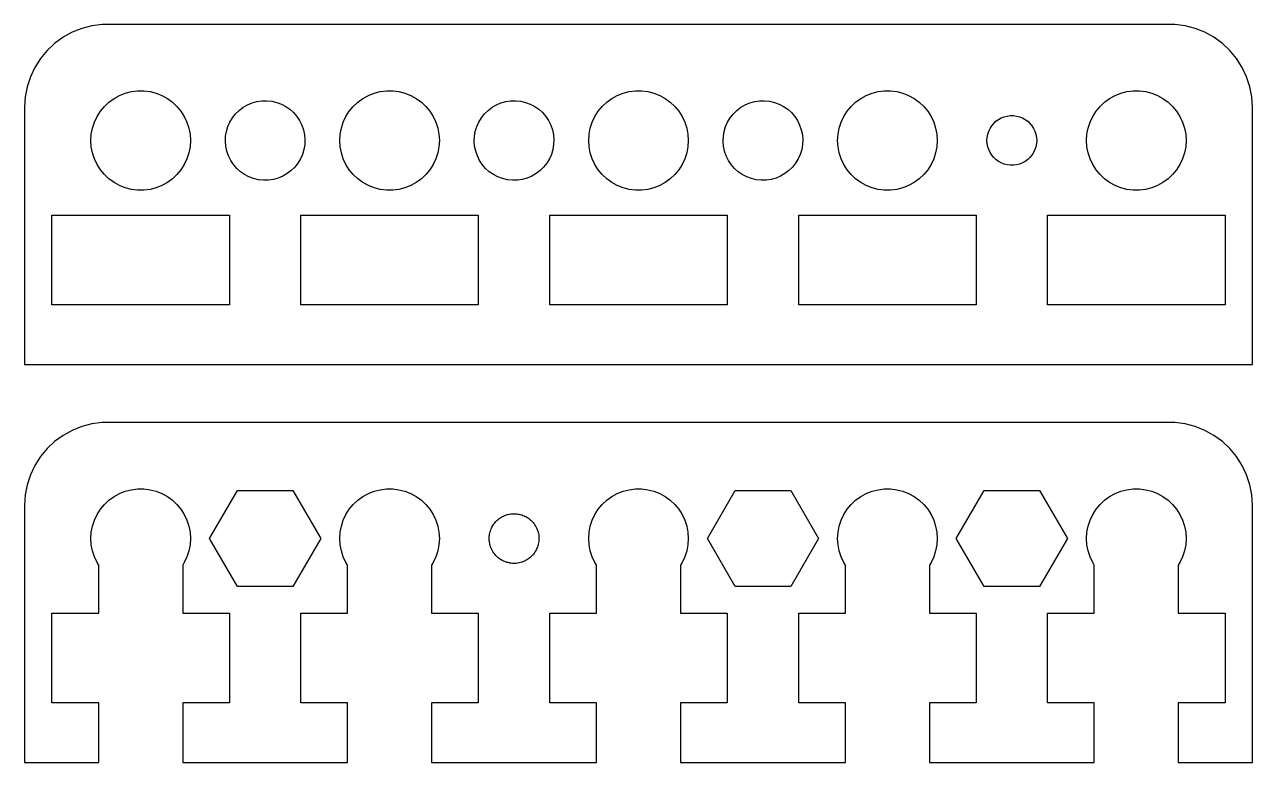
# Model space of a CAD drawing. Header units: metres. Extents: x -37 to 37, y 0 to 92.5.
# Drawn here: x -37 to 37, y 48 to 92.5 of the extents above; entities that cross this region are included whole.
import ezdxf

# ---------------------------------------------------------------- set-up
doc = ezdxf.new("R2010")
doc.units = ezdxf.units.M

msp = doc.modelspace()

# ---------------------------------------------------------------- linework, layer by layer
for p, q in [((-34.1289, 92.0241), (-34.6791, 91.7216)), ((-33.5451, 92.2553), (-34.1289, 92.0241)), ((-32.9369, 92.4114), (-33.5451, 92.2553)), ((-32.3139, 92.4901), (-32.9369, 92.4114)), ((32.3139, 92.4901), (-32.3139, 92.4901)), ((32.9369, 92.4114), (32.3139, 92.4901)), ((33.5451, 92.2553), (32.9369, 92.4114)), ((34.1289, 92.0241), (33.5451, 92.2553)), ((34.6791, 91.7216), (34.1289, 92.0241)), ((-35.1871, 91.3526), (-35.6448, 90.9227)), ((-34.6791, 91.7216), (-35.1871, 91.3526)), ((35.1871, 91.3526), (34.6791, 91.7216)), ((35.6448, 90.9227), (35.1871, 91.3526)), ((-36.0451, 90.4389), (-36.3815, 89.9088)), ((-35.6448, 90.9227), (-36.0451, 90.4389)), ((36.0451, 90.4389), (35.6448, 90.9227)), ((36.3815, 89.9088), (36.0451, 90.4389)), ((-36.3815, 89.9088), (-36.6489, 89.3406)), ((36.6489, 89.3406), (36.3815, 89.9088)), ((-36.6489, 89.3406), (-36.8429, 88.7434)), ((36.8429, 88.7434), (36.6489, 89.3406)), ((-36.9606, 88.1267), (-37, 87.5)), ((-36.8429, 88.7434), (-36.9606, 88.1267)), ((-31.6075, 88.033), (-31.2773, 88.2145)), ((-31.2773, 88.2145), (-30.927, 88.3532)), ((-30.927, 88.3532), (-30.5621, 88.4469)), ((-30.5621, 88.4469), (-30.1884, 88.4941)), ((-30.1884, 88.4941), (-29.8116, 88.4941)), ((-29.8116, 88.4941), (-29.4379, 88.4469)), ((-29.4379, 88.4469), (-29.0729, 88.3532)), ((-29.0729, 88.3532), (-28.7227, 88.2145)), ((-28.7227, 88.2145), (-28.3925, 88.033)), ((-16.6075, 88.033), (-16.2773, 88.2145)), ((-16.2773, 88.2145), (-15.927, 88.3532)), ((-15.927, 88.3532), (-15.5621, 88.4469)), ((-15.5621, 88.4469), (-15.1884, 88.4941)), ((-15.1884, 88.4941), (-14.8116, 88.4941)), ((-14.8116, 88.4941), (-14.4379, 88.4469)), ((-14.4379, 88.4469), (-14.0729, 88.3532)), ((-14.0729, 88.3532), (-13.7227, 88.2145)), ((-13.7227, 88.2145), (-13.3925, 88.033)), ((-1.60747, 88.033), (-1.27733, 88.2145)), ((-1.27733, 88.2145), (-0.92705, 88.3532)), ((-0.92705, 88.3532), (-0.56213, 88.4469)), ((-0.56213, 88.4469), (-0.18837, 88.4941)), ((-0.18837, 88.4941), (0.18837, 88.4941)), ((0.18837, 88.4941), (0.56213, 88.4469)), ((0.56213, 88.4469), (0.92705, 88.3532)), ((0.92705, 88.3532), (1.27733, 88.2145)), ((1.27733, 88.2145), (1.60747, 88.033)), ((13.3925, 88.033), (13.7227, 88.2145)), ((13.7227, 88.2145), (14.0729, 88.3532)), ((14.0729, 88.3532), (14.4379, 88.4469)), ((14.4379, 88.4469), (14.8116, 88.4941)), ((14.8116, 88.4941), (15.1884, 88.4941)), ((15.1884, 88.4941), (15.5621, 88.4469)), ((15.5621, 88.4469), (15.927, 88.3532)), ((15.927, 88.3532), (16.2773, 88.2145)), ((16.2773, 88.2145), (16.6075, 88.033)), ((28.3925, 88.033), (28.7227, 88.2145)), ((28.7227, 88.2145), (29.0729, 88.3532)), ((29.0729, 88.3532), (29.4379, 88.4469)), ((29.4379, 88.4469), (29.8116, 88.4941)), ((29.8116, 88.4941), (30.1884, 88.4941)), ((30.1884, 88.4941), (30.5621, 88.4469)), ((30.5621, 88.4469), (30.927, 88.3532)), ((30.927, 88.3532), (31.2773, 88.2145)), ((31.2773, 88.2145), (31.6075, 88.033)), ((36.9606, 88.1267), (36.8429, 88.7434)), ((37, 87.5), (36.9606, 88.1267)), ((-37, 87.5), (-37, 72)), ((-32.427, 87.2634), (-32.1869, 87.5536)), ((-32.1869, 87.5536), (-31.9123, 87.8115)), ((-31.9123, 87.8115), (-31.6075, 88.033)), ((-28.3925, 88.033), (-28.0877, 87.8115)), ((-28.0877, 87.8115), (-27.8131, 87.5536)), ((-27.8131, 87.5536), (-27.5729, 87.2634)), ((-24.0682, 87.3168), (-23.8281, 87.499)), ((-23.8281, 87.499), (-23.5671, 87.6497)), ((-23.5671, 87.6497), (-23.2893, 87.7665)), ((-23.2893, 87.7665), (-22.999, 87.8475)), ((-22.999, 87.8475), (-22.7008, 87.8916)), ((-22.7008, 87.8916), (-22.3995, 87.8979)), ((-22.3995, 87.8979), (-22.0997, 87.8664)), ((-22.0997, 87.8664), (-21.8063, 87.7976)), ((-21.8063, 87.7976), (-21.5238, 87.6925)), ((-21.5238, 87.6925), (-21.2567, 87.5529)), ((-21.2567, 87.5529), (-21.0092, 87.3809)), ((-21.0092, 87.3809), (-20.7853, 87.1792)), ((-17.427, 87.2634), (-17.1869, 87.5536)), ((-17.1869, 87.5536), (-16.9123, 87.8115)), ((-16.9123, 87.8115), (-16.6075, 88.033)), ((-13.3925, 88.033), (-13.0877, 87.8115)), ((-13.0877, 87.8115), (-12.8131, 87.5536)), ((-12.8131, 87.5536), (-12.5729, 87.2634)), ((-9.06821, 87.3168), (-8.82812, 87.499)), ((-8.82812, 87.499), (-8.56712, 87.6497)), ((-8.56712, 87.6497), (-8.28928, 87.7665)), ((-8.28928, 87.7665), (-7.99898, 87.8475)), ((-7.99898, 87.8475), (-7.70082, 87.8916)), ((-7.70082, 87.8916), (-7.39949, 87.8979)), ((-7.39949, 87.8979), (-7.09975, 87.8664)), ((-7.09975, 87.8664), (-6.80632, 87.7976)), ((-6.80632, 87.7976), (-6.52382, 87.6925)), ((-6.52382, 87.6925), (-6.25673, 87.5529)), ((-6.25673, 87.5529), (-6.00923, 87.3809)), ((-6.00923, 87.3809), (-5.78526, 87.1792)), ((-2.42705, 87.2634), (-2.1869, 87.5536)), ((-2.1869, 87.5536), (-1.91226, 87.8115)), ((-1.91226, 87.8115), (-1.60747, 88.033)), ((1.60747, 88.033), (1.91226, 87.8115)), ((1.91226, 87.8115), (2.1869, 87.5536)), ((2.1869, 87.5536), (2.42705, 87.2634)), ((5.93178, 87.3168), (6.17186, 87.499)), ((6.17186, 87.499), (6.43286, 87.6497)), ((6.43286, 87.6497), (6.71071, 87.7665)), ((6.71071, 87.7665), (7.00101, 87.8475)), ((7.00101, 87.8475), (7.29916, 87.8916)), ((7.29916, 87.8916), (7.60049, 87.8979)), ((7.60049, 87.8979), (7.90024, 87.8664)), ((7.90024, 87.8664), (8.19366, 87.7976)), ((8.19366, 87.7976), (8.47617, 87.6925)), ((8.47617, 87.6925), (8.74326, 87.5529)), ((8.74326, 87.5529), (8.99075, 87.3809)), ((8.99075, 87.3809), (9.21472, 87.1792)), ((12.5729, 87.2634), (12.8131, 87.5536)), ((12.8131, 87.5536), (13.0877, 87.8115)), ((13.0877, 87.8115), (13.3925, 88.033)), ((16.6075, 88.033), (16.9123, 87.8115)), ((16.9123, 87.8115), (17.1869, 87.5536)), ((17.1869, 87.5536), (17.427, 87.2634)), ((27.5729, 87.2634), (27.8131, 87.5536)), ((27.8131, 87.5536), (28.0877, 87.8115)), ((28.0877, 87.8115), (28.3925, 88.033)), ((31.6075, 88.033), (31.9123, 87.8115)), ((31.9123, 87.8115), (32.1869, 87.5536)), ((32.1869, 87.5536), (32.427, 87.2634)), ((37, 72), (37, 87.5)), ((-32.9057, 86.2461), (-32.7893, 86.6044)), ((-32.7893, 86.6044), (-32.6289, 86.9453)), ((-32.6289, 86.9453), (-32.427, 87.2634)), ((-27.5729, 87.2634), (-27.3711, 86.9453)), ((-27.3711, 86.9453), (-27.2107, 86.6044)), ((-27.2107, 86.6044), (-27.0942, 86.2461)), ((-24.7495, 86.3366), (-24.6269, 86.6119)), ((-24.6269, 86.6119), (-24.4707, 86.8697)), ((-24.4707, 86.8697), (-24.2835, 87.1059)), ((-24.2835, 87.1059), (-24.0682, 87.3168)), ((-20.7853, 87.1792), (-20.5883, 86.951)), ((-20.5883, 86.951), (-20.4215, 86.7)), ((-20.4215, 86.7), (-20.2875, 86.43)), ((-17.9057, 86.2461), (-17.7893, 86.6044)), ((-17.7893, 86.6044), (-17.6289, 86.9453)), ((-17.6289, 86.9453), (-17.427, 87.2634)), ((-12.5729, 87.2634), (-12.3711, 86.9453)), ((-12.3711, 86.9453), (-12.2107, 86.6044)), ((-12.2107, 86.6044), (-12.0942, 86.2461)), ((-9.74947, 86.3366), (-9.62688, 86.6119)), ((-9.62688, 86.6119), (-9.47075, 86.8697)), ((-9.47075, 86.8697), (-9.28354, 87.1059)), ((-9.28354, 87.1059), (-9.06821, 87.3168)), ((-5.78526, 87.1792), (-5.58832, 86.951)), ((-5.58832, 86.951), (-5.42152, 86.7)), ((-5.42152, 86.7), (-5.28752, 86.43)), ((-2.90575, 86.2461), (-2.78932, 86.6044)), ((-2.78932, 86.6044), (-2.62891, 86.9453)), ((-2.62891, 86.9453), (-2.42705, 87.2634)), ((2.42705, 87.2634), (2.62891, 86.9453)), ((2.62891, 86.9453), (2.78932, 86.6044)), ((2.78932, 86.6044), (2.90575, 86.2461)), ((5.25052, 86.3366), (5.37311, 86.6119)), ((5.37311, 86.6119), (5.52924, 86.8697)), ((5.52924, 86.8697), (5.71645, 87.1059)), ((5.71645, 87.1059), (5.93178, 87.3168)), ((9.21472, 87.1792), (9.41167, 86.951)), ((9.41167, 86.951), (9.57846, 86.7)), ((9.57846, 86.7), (9.71246, 86.43)), ((12.0942, 86.2461), (12.2107, 86.6044)), ((12.2107, 86.6044), (12.3711, 86.9453)), ((12.3711, 86.9453), (12.5729, 87.2634)), ((17.427, 87.2634), (17.6289, 86.9453)), ((17.6289, 86.9453), (17.7893, 86.6044)), ((17.7893, 86.6044), (17.9057, 86.2461)), ((21.4065, 86.5268), (21.5439, 86.6558)), ((21.5439, 86.6558), (21.6963, 86.7665)), ((21.6963, 86.7665), (21.8613, 86.8572)), ((21.8613, 86.8572), (22.0365, 86.9266)), ((22.0365, 86.9266), (22.2189, 86.9734)), ((22.2189, 86.9734), (22.4058, 86.997)), ((22.4058, 86.997), (22.5942, 86.997)), ((22.5942, 86.997), (22.7811, 86.9734)), ((22.7811, 86.9734), (22.9635, 86.9266)), ((22.9635, 86.9266), (23.1387, 86.8572)), ((23.1387, 86.8572), (23.3037, 86.7665)), ((23.3037, 86.7665), (23.4561, 86.6558)), ((23.4561, 86.6558), (23.5934, 86.5268)), ((27.0942, 86.2461), (27.2107, 86.6044)), ((27.2107, 86.6044), (27.3711, 86.9453)), ((27.3711, 86.9453), (27.5729, 87.2634)), ((32.427, 87.2634), (32.6289, 86.9453)), ((32.6289, 86.9453), (32.7893, 86.6044)), ((32.7893, 86.6044), (32.9057, 86.2461)), ((-33, 85.5), (-32.9763, 85.876)), ((-32.9763, 85.876), (-32.9057, 86.2461)), ((-27.0942, 86.2461), (-27.0237, 85.876)), ((-27.0237, 85.876), (-27, 85.5)), ((-24.8868, 85.7509), (-24.8366, 86.048)), ((-24.8366, 86.048), (-24.7495, 86.3366)), ((-20.2875, 86.43), (-20.1884, 86.1454)), ((-20.1884, 86.1454), (-20.1257, 85.8506)), ((-20.1257, 85.8506), (-20.1005, 85.5502)), ((-18, 85.5), (-17.9763, 85.876)), ((-17.9763, 85.876), (-17.9057, 86.2461)), ((-12.0942, 86.2461), (-12.0237, 85.876)), ((-12.0237, 85.876), (-12, 85.5)), ((-9.88684, 85.7509), (-9.83658, 86.048)), ((-9.83658, 86.048), (-9.74947, 86.3366)), ((-5.28752, 86.43), (-5.1884, 86.1454)), ((-5.1884, 86.1454), (-5.12573, 85.8506)), ((-5.12573, 85.8506), (-5.10052, 85.5502)), ((-3, 85.5), (-2.97633, 85.876)), ((-2.97633, 85.876), (-2.90575, 86.2461)), ((2.90575, 86.2461), (2.97633, 85.876)), ((2.97633, 85.876), (3, 85.5)), ((5.11314, 85.7509), (5.16341, 86.048)), ((5.16341, 86.048), (5.25052, 86.3366)), ((9.71246, 86.43), (9.81158, 86.1454)), ((9.81158, 86.1454), (9.87425, 85.8506)), ((9.87425, 85.8506), (9.89946, 85.5502)), ((12, 85.5), (12.0237, 85.876)), ((12.0237, 85.876), (12.0942, 86.2461)), ((17.9057, 86.2461), (17.9763, 85.876)), ((17.9763, 85.876), (18, 85.5)), ((21.0118, 85.688), (21.0471, 85.873)), ((21.0471, 85.873), (21.1053, 86.0522)), ((21.1053, 86.0522), (21.1855, 86.2226)), ((21.1855, 86.2226), (21.2865, 86.3817)), ((21.2865, 86.3817), (21.4065, 86.5268)), ((23.5934, 86.5268), (23.7135, 86.3817)), ((23.7135, 86.3817), (23.8145, 86.2226)), ((23.8145, 86.2226), (23.8947, 86.0522)), ((23.8947, 86.0522), (23.9529, 85.873)), ((23.9529, 85.873), (23.9882, 85.688)), ((27, 85.5), (27.0237, 85.876)), ((27.0237, 85.876), (27.0942, 86.2461)), ((32.9057, 86.2461), (32.9763, 85.876)), ((32.9763, 85.876), (33, 85.5)), ((-32.9763, 85.124), (-33, 85.5)), ((-32.9057, 84.7539), (-32.9763, 85.124)), ((-27.0237, 85.124), (-27.0942, 84.7539)), ((-27, 85.5), (-27.0237, 85.124)), ((-24.8995, 85.4497), (-24.8868, 85.7509)), ((-24.8743, 85.1494), (-24.8995, 85.4497)), ((-24.8116, 84.8546), (-24.8743, 85.1494)), ((-20.1131, 85.2491), (-20.1634, 84.952)), ((-20.1005, 85.5502), (-20.1131, 85.2491)), ((-17.9763, 85.124), (-18, 85.5)), ((-17.9057, 84.7539), (-17.9763, 85.124)), ((-12.0237, 85.124), (-12.0942, 84.7539)), ((-12, 85.5), (-12.0237, 85.124)), ((-9.89946, 85.4497), (-9.88684, 85.7509)), ((-9.87425, 85.1494), (-9.89946, 85.4497)), ((-9.81158, 84.8546), (-9.87425, 85.1494)), ((-5.11314, 85.2491), (-5.16341, 84.952)), ((-5.10052, 85.5502), (-5.11314, 85.2491)), ((-2.97633, 85.124), (-3, 85.5)), ((-2.90575, 84.7539), (-2.97633, 85.124)), ((2.97633, 85.124), (2.90575, 84.7539)), ((3, 85.5), (2.97633, 85.124)), ((5.10052, 85.4497), (5.11314, 85.7509)), ((5.12573, 85.1494), (5.10052, 85.4497)), ((5.1884, 84.8546), (5.12573, 85.1494)), ((9.88684, 85.2491), (9.83658, 84.952)), ((9.89946, 85.5502), (9.88684, 85.2491)), ((12.0237, 85.124), (12, 85.5)), ((12.0942, 84.7539), (12.0237, 85.124)), ((17.9763, 85.124), (17.9057, 84.7539)), ((18, 85.5), (17.9763, 85.124)), ((21, 85.5), (21.0118, 85.688)), ((21.0118, 85.312), (21, 85.5)), ((21.0471, 85.127), (21.0118, 85.312)), ((21.1053, 84.9478), (21.0471, 85.127)), ((23.9529, 85.127), (23.8947, 84.9478)), ((23.9882, 85.312), (23.9529, 85.127)), ((23.9882, 85.688), (24, 85.5)), ((24, 85.5), (23.9882, 85.312)), ((27.0237, 85.124), (27, 85.5)), ((27.0942, 84.7539), (27.0237, 85.124)), ((32.9763, 85.124), (32.9057, 84.7539)), ((33, 85.5), (32.9763, 85.124)), ((-32.7893, 84.3956), (-32.9057, 84.7539)), ((-32.6289, 84.0547), (-32.7893, 84.3956)), ((-27.2107, 84.3956), (-27.3711, 84.0547)), ((-27.0942, 84.7539), (-27.2107, 84.3956)), ((-24.7125, 84.57), (-24.8116, 84.8546)), ((-24.5785, 84.3), (-24.7125, 84.57)), ((-20.3731, 84.3881), (-20.5292, 84.1303)), ((-20.2505, 84.6634), (-20.3731, 84.3881)), ((-20.1634, 84.952), (-20.2505, 84.6634)), ((-17.7893, 84.3956), (-17.9057, 84.7539)), ((-17.6289, 84.0547), (-17.7893, 84.3956)), ((-12.2107, 84.3956), (-12.3711, 84.0547)), ((-12.0942, 84.7539), (-12.2107, 84.3956)), ((-9.71246, 84.57), (-9.81158, 84.8546)), ((-9.57846, 84.3), (-9.71246, 84.57)), ((-5.37311, 84.3881), (-5.52924, 84.1303)), ((-5.25052, 84.6634), (-5.37311, 84.3881)), ((-5.16341, 84.952), (-5.25052, 84.6634)), ((-2.78932, 84.3956), (-2.90575, 84.7539)), ((-2.62891, 84.0547), (-2.78932, 84.3956)), ((2.78932, 84.3956), (2.62891, 84.0547)), ((2.90575, 84.7539), (2.78932, 84.3956)), ((5.28752, 84.57), (5.1884, 84.8546)), ((5.42152, 84.3), (5.28752, 84.57)), ((9.62688, 84.3881), (9.47075, 84.1303)), ((9.74947, 84.6634), (9.62688, 84.3881)), ((9.83658, 84.952), (9.74947, 84.6634)), ((12.2107, 84.3956), (12.0942, 84.7539)), ((12.3711, 84.0547), (12.2107, 84.3956)), ((17.7893, 84.3956), (17.6289, 84.0547)), ((17.9057, 84.7539), (17.7893, 84.3956)), ((21.1855, 84.7774), (21.1053, 84.9478)), ((21.2865, 84.6183), (21.1855, 84.7774)), ((21.4065, 84.4732), (21.2865, 84.6183)), ((21.5439, 84.3442), (21.4065, 84.4732)), ((23.5934, 84.4732), (23.4561, 84.3442)), ((23.7135, 84.6183), (23.5934, 84.4732)), ((23.8145, 84.7774), (23.7135, 84.6183)), ((23.8947, 84.9478), (23.8145, 84.7774)), ((27.2107, 84.3956), (27.0942, 84.7539)), ((27.3711, 84.0547), (27.2107, 84.3956)), ((32.7893, 84.3956), (32.6289, 84.0547)), ((32.9057, 84.7539), (32.7893, 84.3956)), ((-32.427, 83.7366), (-32.6289, 84.0547)), ((-32.1869, 83.4464), (-32.427, 83.7366)), ((-27.5729, 83.7366), (-27.8131, 83.4464)), ((-27.3711, 84.0547), (-27.5729, 83.7366)), ((-24.4117, 84.049), (-24.5785, 84.3)), ((-24.2147, 83.8208), (-24.4117, 84.049)), ((-23.9908, 83.6191), (-24.2147, 83.8208)), ((-20.9318, 83.6832), (-21.1719, 83.501)), ((-20.7164, 83.8941), (-20.9318, 83.6832)), ((-20.5292, 84.1303), (-20.7164, 83.8941)), ((-17.427, 83.7366), (-17.6289, 84.0547)), ((-17.1869, 83.4464), (-17.427, 83.7366)), ((-12.5729, 83.7366), (-12.8131, 83.4464)), ((-12.3711, 84.0547), (-12.5729, 83.7366)), ((-9.41167, 84.049), (-9.57846, 84.3)), ((-9.21472, 83.8208), (-9.41167, 84.049)), ((-8.99075, 83.6191), (-9.21472, 83.8208)), ((-5.93178, 83.6832), (-6.17186, 83.501)), ((-5.71645, 83.8941), (-5.93178, 83.6832)), ((-5.52924, 84.1303), (-5.71645, 83.8941)), ((-2.42705, 83.7366), (-2.62891, 84.0547)), ((-2.1869, 83.4464), (-2.42705, 83.7366)), ((2.42705, 83.7366), (2.1869, 83.4464)), ((2.62891, 84.0547), (2.42705, 83.7366)), ((5.58832, 84.049), (5.42152, 84.3)), ((5.78526, 83.8208), (5.58832, 84.049)), ((6.00923, 83.6191), (5.78526, 83.8208)), ((9.06821, 83.6832), (8.82812, 83.501)), ((9.28354, 83.8941), (9.06821, 83.6832)), ((9.47075, 84.1303), (9.28354, 83.8941)), ((12.5729, 83.7366), (12.3711, 84.0547)), ((12.8131, 83.4464), (12.5729, 83.7366)), ((17.427, 83.7366), (17.1869, 83.4464)), ((17.6289, 84.0547), (17.427, 83.7366)), ((21.6963, 84.2335), (21.5439, 84.3442)), ((21.8613, 84.1427), (21.6963, 84.2335)), ((22.0365, 84.0734), (21.8613, 84.1427)), ((22.2189, 84.0266), (22.0365, 84.0734)), ((22.4058, 84.0029), (22.2189, 84.0266)), ((22.5942, 84.0029), (22.4058, 84.0029)), ((22.7811, 84.0266), (22.5942, 84.0029)), ((22.9635, 84.0734), (22.7811, 84.0266)), ((23.1387, 84.1427), (22.9635, 84.0734)), ((23.3037, 84.2335), (23.1387, 84.1427)), ((23.4561, 84.3442), (23.3037, 84.2335)), ((27.5729, 83.7366), (27.3711, 84.0547)), ((27.8131, 83.4464), (27.5729, 83.7366)), ((32.427, 83.7366), (32.1869, 83.4464)), ((32.6289, 84.0547), (32.427, 83.7366)), ((-31.9123, 83.1884), (-32.1869, 83.4464)), ((-31.6075, 82.967), (-31.9123, 83.1884)), ((-31.2773, 82.7855), (-31.6075, 82.967)), ((-28.3925, 82.967), (-28.7227, 82.7855)), ((-28.0877, 83.1884), (-28.3925, 82.967)), ((-27.8131, 83.4464), (-28.0877, 83.1884)), ((-23.7433, 83.4471), (-23.9908, 83.6191)), ((-23.4762, 83.3075), (-23.7433, 83.4471)), ((-23.1937, 83.2024), (-23.4762, 83.3075)), ((-22.9002, 83.1336), (-23.1937, 83.2024)), ((-22.6005, 83.1021), (-22.9002, 83.1336)), ((-22.2992, 83.1084), (-22.6005, 83.1021)), ((-22.001, 83.1524), (-22.2992, 83.1084)), ((-21.7107, 83.2335), (-22.001, 83.1524)), ((-21.4329, 83.3503), (-21.7107, 83.2335)), ((-21.1719, 83.501), (-21.4329, 83.3503)), ((-16.9123, 83.1884), (-17.1869, 83.4464)), ((-16.6075, 82.967), (-16.9123, 83.1884)), ((-16.2773, 82.7855), (-16.6075, 82.967)), ((-13.3925, 82.967), (-13.7227, 82.7855)), ((-13.0877, 83.1884), (-13.3925, 82.967)), ((-12.8131, 83.4464), (-13.0877, 83.1884)), ((-8.74326, 83.4471), (-8.99075, 83.6191)), ((-8.47617, 83.3075), (-8.74326, 83.4471)), ((-8.19366, 83.2024), (-8.47617, 83.3075)), ((-7.90024, 83.1336), (-8.19366, 83.2024)), ((-7.60049, 83.1021), (-7.90024, 83.1336)), ((-7.29916, 83.1084), (-7.60049, 83.1021)), ((-7.00101, 83.1524), (-7.29916, 83.1084)), ((-6.71071, 83.2335), (-7.00101, 83.1524)), ((-6.43286, 83.3503), (-6.71071, 83.2335)), ((-6.17186, 83.501), (-6.43286, 83.3503)), ((-1.91226, 83.1884), (-2.1869, 83.4464)), ((-1.60747, 82.967), (-1.91226, 83.1884)), ((-1.27733, 82.7855), (-1.60747, 82.967)), ((1.60747, 82.967), (1.27733, 82.7855)), ((1.91226, 83.1884), (1.60747, 82.967)), ((2.1869, 83.4464), (1.91226, 83.1884)), ((6.25673, 83.4471), (6.00923, 83.6191)), ((6.52382, 83.3075), (6.25673, 83.4471)), ((6.80632, 83.2024), (6.52382, 83.3075)), ((7.09975, 83.1336), (6.80632, 83.2024)), ((7.39949, 83.1021), (7.09975, 83.1336)), ((7.70082, 83.1084), (7.39949, 83.1021)), ((7.99898, 83.1524), (7.70082, 83.1084)), ((8.28928, 83.2335), (7.99898, 83.1524)), ((8.56712, 83.3503), (8.28928, 83.2335)), ((8.82812, 83.501), (8.56712, 83.3503)), ((13.0877, 83.1884), (12.8131, 83.4464)), ((13.3925, 82.967), (13.0877, 83.1884)), ((13.7227, 82.7855), (13.3925, 82.967)), ((16.6075, 82.967), (16.2773, 82.7855)), ((16.9123, 83.1884), (16.6075, 82.967)), ((17.1869, 83.4464), (16.9123, 83.1884)), ((28.0877, 83.1884), (27.8131, 83.4464)), ((28.3925, 82.967), (28.0877, 83.1884)), ((28.7227, 82.7855), (28.3925, 82.967)), ((31.6075, 82.967), (31.2773, 82.7855)), ((31.9123, 83.1884), (31.6075, 82.967)), ((32.1869, 83.4464), (31.9123, 83.1884)), ((-30.927, 82.6468), (-31.2773, 82.7855)), ((-30.5621, 82.5531), (-30.927, 82.6468)), ((-30.1884, 82.5059), (-30.5621, 82.5531)), ((-29.8116, 82.5059), (-30.1884, 82.5059)), ((-29.4379, 82.5531), (-29.8116, 82.5059)), ((-29.0729, 82.6468), (-29.4379, 82.5531)), ((-28.7227, 82.7855), (-29.0729, 82.6468)), ((-15.927, 82.6468), (-16.2773, 82.7855)), ((-15.5621, 82.5531), (-15.927, 82.6468)), ((-15.1884, 82.5059), (-15.5621, 82.5531)), ((-14.8116, 82.5059), (-15.1884, 82.5059)), ((-14.4379, 82.5531), (-14.8116, 82.5059)), ((-14.0729, 82.6468), (-14.4379, 82.5531)), ((-13.7227, 82.7855), (-14.0729, 82.6468)), ((-0.92705, 82.6468), (-1.27733, 82.7855)), ((-0.56213, 82.5531), (-0.92705, 82.6468)), ((-0.18837, 82.5059), (-0.56213, 82.5531)), ((0.18837, 82.5059), (-0.18837, 82.5059)), ((0.56213, 82.5531), (0.18837, 82.5059)), ((0.92705, 82.6468), (0.56213, 82.5531)), ((1.27733, 82.7855), (0.92705, 82.6468)), ((14.0729, 82.6468), (13.7227, 82.7855)), ((14.4379, 82.5531), (14.0729, 82.6468)), ((14.8116, 82.5059), (14.4379, 82.5531)), ((15.1884, 82.5059), (14.8116, 82.5059)), ((15.5621, 82.5531), (15.1884, 82.5059)), ((15.927, 82.6468), (15.5621, 82.5531)), ((16.2773, 82.7855), (15.927, 82.6468)), ((29.0729, 82.6468), (28.7227, 82.7855)), ((29.4379, 82.5531), (29.0729, 82.6468)), ((29.8116, 82.5059), (29.4379, 82.5531)), ((30.1884, 82.5059), (29.8116, 82.5059)), ((30.5621, 82.5531), (30.1884, 82.5059)), ((30.927, 82.6468), (30.5621, 82.5531)), ((31.2773, 82.7855), (30.927, 82.6468)), ((-35.3466, 75.6), (-35.3466, 81)), ((-35.3466, 81), (-24.6534, 81)), ((-24.6534, 81), (-24.6534, 75.6)), ((-20.3466, 75.6), (-20.3466, 81)), ((-20.3466, 81), (-9.65337, 81)), ((-9.65337, 81), (-9.65337, 75.6)), ((-5.34662, 75.6), (-5.34662, 81)), ((-5.34662, 81), (5.34662, 81)), ((5.34662, 81), (5.34662, 75.6)), ((9.65337, 75.6), (9.65337, 81)), ((9.65337, 81), (20.3466, 81)), ((20.3466, 81), (20.3466, 75.6)), ((24.6534, 75.6), (24.6534, 81)), ((24.6534, 81), (35.3466, 81)), ((35.3466, 81), (35.3466, 75.6)), ((-24.6534, 75.6), (-35.3466, 75.6)), ((-9.65337, 75.6), (-20.3466, 75.6)), ((5.34662, 75.6), (-5.34662, 75.6)), ((20.3466, 75.6), (9.65337, 75.6)), ((35.3466, 75.6), (24.6534, 75.6)), ((-37, 72), (37, 72)), ((-33.5451, 68.2553), (-34.1289, 68.0241)), ((-32.9369, 68.4114), (-33.5451, 68.2553)), ((-32.3139, 68.4901), (-32.9369, 68.4114)), ((32.3139, 68.4901), (-32.3139, 68.4901)), ((32.9369, 68.4114), (32.3139, 68.4901)), ((33.5451, 68.2553), (32.9369, 68.4114)), ((34.1289, 68.0241), (33.5451, 68.2553)), ((-35.1871, 67.3526), (-35.6448, 66.9227)), ((-34.6791, 67.7216), (-35.1871, 67.3526)), ((-34.1289, 68.0241), (-34.6791, 67.7216)), ((34.6791, 67.7216), (34.1289, 68.0241)), ((35.1871, 67.3526), (34.6791, 67.7216)), ((35.6448, 66.9227), (35.1871, 67.3526)), ((-35.6448, 66.9227), (-36.0451, 66.4389)), ((36.0451, 66.4389), (35.6448, 66.9227)), ((-36.3815, 65.9088), (-36.6489, 65.3406)), ((-36.0451, 66.4389), (-36.3815, 65.9088)), ((36.3815, 65.9088), (36.0451, 66.4389)), ((36.6489, 65.3406), (36.3815, 65.9088)), ((-36.6489, 65.3406), (-36.8429, 64.7434)), ((36.8429, 64.7434), (36.6489, 65.3406)), ((-36.8429, 64.7434), (-36.9606, 64.1267)), ((-30.927, 64.3532), (-30.5621, 64.4469)), ((-30.5621, 64.4469), (-30.1884, 64.4941)), ((-30.1884, 64.4941), (-29.8116, 64.4941)), ((-29.8116, 64.4941), (-29.4379, 64.4469)), ((-29.4379, 64.4469), (-29.0729, 64.3532)), ((-25.8466, 61.5), (-24.1733, 64.3982)), ((-24.1733, 64.3982), (-20.8267, 64.3982)), ((-20.8267, 64.3982), (-19.1534, 61.5)), ((-15.927, 64.3532), (-15.5621, 64.4469)), ((-15.5621, 64.4469), (-15.1884, 64.4941)), ((-15.1884, 64.4941), (-14.8116, 64.4941)), ((-14.8116, 64.4941), (-14.4379, 64.4469)), ((-14.4379, 64.4469), (-14.0729, 64.3532)), ((-0.92705, 64.3532), (-0.56213, 64.4469)), ((-0.56213, 64.4469), (-0.18837, 64.4941)), ((-0.18837, 64.4941), (0.18837, 64.4941)), ((0.18837, 64.4941), (0.56213, 64.4469)), ((0.56213, 64.4469), (0.92705, 64.3532)), ((4.1534, 61.5), (5.82669, 64.3982)), ((5.82669, 64.3982), (9.17329, 64.3982)), ((9.17329, 64.3982), (10.8466, 61.5)), ((14.0729, 64.3532), (14.4379, 64.4469)), ((14.4379, 64.4469), (14.8116, 64.4941)), ((14.8116, 64.4941), (15.1884, 64.4941)), ((15.1884, 64.4941), (15.5621, 64.4469)), ((15.5621, 64.4469), (15.927, 64.3532)), ((19.1534, 61.5), (20.8267, 64.3982)), ((20.8267, 64.3982), (24.1733, 64.3982)), ((24.1733, 64.3982), (25.8466, 61.5)), ((29.0729, 64.3532), (29.4379, 64.4469)), ((29.4379, 64.4469), (29.8116, 64.4941)), ((29.8116, 64.4941), (30.1884, 64.4941)), ((30.1884, 64.4941), (30.5621, 64.4469)), ((30.5621, 64.4469), (30.927, 64.3532)), ((36.9606, 64.1267), (36.8429, 64.7434)), ((-36.9606, 64.1267), (-37, 63.5)), ((-32.1869, 63.5536), (-31.9123, 63.8115)), ((-31.9123, 63.8115), (-31.6075, 64.033)), ((-31.6075, 64.033), (-31.2773, 64.2145)), ((-31.2773, 64.2145), (-30.927, 64.3532)), ((-29.0729, 64.3532), (-28.7227, 64.2145)), ((-28.7227, 64.2145), (-28.3925, 64.033)), ((-28.3925, 64.033), (-28.0877, 63.8115)), ((-28.0877, 63.8115), (-27.8131, 63.5536)), ((-17.1869, 63.5536), (-16.9123, 63.8115)), ((-16.9123, 63.8115), (-16.6075, 64.033)), ((-16.6075, 64.033), (-16.2773, 64.2145)), ((-16.2773, 64.2145), (-15.927, 64.3532)), ((-14.0729, 64.3532), (-13.7227, 64.2145)), ((-13.7227, 64.2145), (-13.3925, 64.033)), ((-13.3925, 64.033), (-13.0877, 63.8115)), ((-13.0877, 63.8115), (-12.8131, 63.5536)), ((-2.1869, 63.5536), (-1.91226, 63.8115)), ((-1.91226, 63.8115), (-1.60747, 64.033)), ((-1.60747, 64.033), (-1.27733, 64.2145)), ((-1.27733, 64.2145), (-0.92705, 64.3532)), ((0.92705, 64.3532), (1.27733, 64.2145)), ((1.27733, 64.2145), (1.60747, 64.033)), ((1.60747, 64.033), (1.91226, 63.8115)), ((1.91226, 63.8115), (2.1869, 63.5536)), ((12.8131, 63.5536), (13.0877, 63.8115)), ((13.0877, 63.8115), (13.3925, 64.033)), ((13.3925, 64.033), (13.7227, 64.2145)), ((13.7227, 64.2145), (14.0729, 64.3532)), ((15.927, 64.3532), (16.2773, 64.2145)), ((16.2773, 64.2145), (16.6075, 64.033)), ((16.6075, 64.033), (16.9123, 63.8115)), ((16.9123, 63.8115), (17.1869, 63.5536)), ((27.8131, 63.5536), (28.0877, 63.8115)), ((28.0877, 63.8115), (28.3925, 64.033)), ((28.3925, 64.033), (28.7227, 64.2145)), ((28.7227, 64.2145), (29.0729, 64.3532)), ((30.927, 64.3532), (31.2773, 64.2145)), ((31.2773, 64.2145), (31.6075, 64.033)), ((31.6075, 64.033), (31.9123, 63.8115)), ((31.9123, 63.8115), (32.1869, 63.5536)), ((37, 63.5), (36.9606, 64.1267)), ((-37, 63.5), (-37, 48)), ((-32.7893, 62.6044), (-32.6289, 62.9453)), ((-32.6289, 62.9453), (-32.427, 63.2634)), ((-32.427, 63.2634), (-32.1869, 63.5536)), ((-27.8131, 63.5536), (-27.5729, 63.2634)), ((-27.5729, 63.2634), (-27.3711, 62.9453)), ((-27.3711, 62.9453), (-27.2107, 62.6044)), ((-17.7893, 62.6044), (-17.6289, 62.9453)), ((-17.6289, 62.9453), (-17.427, 63.2634)), ((-17.427, 63.2634), (-17.1869, 63.5536)), ((-12.8131, 63.5536), (-12.5729, 63.2634)), ((-12.5729, 63.2634), (-12.3711, 62.9453)), ((-12.3711, 62.9453), (-12.2107, 62.6044)), ((-8.06567, 62.8861), (-7.99329, 62.9165)), ((-7.99329, 62.9165), (-7.97813, 62.9208)), ((-7.97813, 62.9208), (-7.96352, 62.9266)), ((-7.96352, 62.9266), (-7.88748, 62.9461)), ((-7.88748, 62.9461), (-7.81186, 62.9672)), ((-7.81186, 62.9672), (-7.7963, 62.9695)), ((-7.7963, 62.9695), (-7.78107, 62.9734)), ((-7.78107, 62.9734), (-7.70317, 62.9833)), ((-7.70317, 62.9833), (-7.6255, 62.9947)), ((-7.6255, 62.9947), (-7.60979, 62.9951)), ((-7.60979, 62.9951), (-7.59418, 62.997)), ((-7.59418, 62.997), (-7.51566, 62.997)), ((-7.51566, 62.997), (-7.43718, 62.9987)), ((-7.43718, 62.9987), (-7.42154, 62.997)), ((-7.42154, 62.997), (-7.40581, 62.997)), ((-7.40581, 62.997), (-7.32791, 62.9872)), ((-7.32791, 62.9872), (-7.24983, 62.979)), ((-7.24983, 62.979), (-7.23453, 62.9754)), ((-7.23453, 62.9754), (-7.21892, 62.9734)), ((-7.21892, 62.9734), (-7.14287, 62.9539)), ((-7.14287, 62.9539), (-7.06645, 62.936)), ((-7.06645, 62.936), (-7.0517, 62.9305)), ((-7.0517, 62.9305), (-7.03647, 62.9266)), ((-7.03647, 62.9266), (-6.96349, 62.8977)), ((-2.78932, 62.6044), (-2.62891, 62.9453)), ((-2.62891, 62.9453), (-2.42705, 63.2634)), ((-2.42705, 63.2634), (-2.1869, 63.5536)), ((2.1869, 63.5536), (2.42705, 63.2634)), ((2.42705, 63.2634), (2.62891, 62.9453)), ((2.62891, 62.9453), (2.78932, 62.6044)), ((12.2107, 62.6044), (12.3711, 62.9453)), ((12.3711, 62.9453), (12.5729, 63.2634)), ((12.5729, 63.2634), (12.8131, 63.5536)), ((17.1869, 63.5536), (17.427, 63.2634)), ((17.427, 63.2634), (17.6289, 62.9453)), ((17.6289, 62.9453), (17.7893, 62.6044)), ((27.2107, 62.6044), (27.3711, 62.9453)), ((27.3711, 62.9453), (27.5729, 63.2634)), ((27.5729, 63.2634), (27.8131, 63.5536)), ((32.1869, 63.5536), (32.427, 63.2634)), ((32.427, 63.2634), (32.6289, 62.9453)), ((32.6289, 62.9453), (32.7893, 62.6044)), ((37, 48), (37, 63.5)), ((-32.9763, 61.876), (-32.9057, 62.2461)), ((-32.9057, 62.2461), (-32.7893, 62.6044)), ((-27.2107, 62.6044), (-27.0942, 62.2461)), ((-27.0942, 62.2461), (-27.0237, 61.876)), ((-17.9763, 61.876), (-17.9057, 62.2461)), ((-17.9057, 62.2461), (-17.7893, 62.6044)), ((-12.2107, 62.6044), (-12.0942, 62.2461)), ((-12.0942, 62.2461), (-12.0237, 61.876)), ((-8.86124, 62.1232), (-8.8293, 62.1949)), ((-8.8293, 62.1949), (-8.82115, 62.2084)), ((-8.82115, 62.2084), (-8.81445, 62.2226)), ((-8.81445, 62.2226), (-8.77238, 62.2889)), ((-8.77238, 62.2889), (-8.73172, 62.3561)), ((-8.73172, 62.3561), (-8.72194, 62.3684)), ((-8.72194, 62.3684), (-8.71352, 62.3817)), ((-8.71352, 62.3817), (-8.66347, 62.4422)), ((-8.66347, 62.4422), (-8.61472, 62.5037)), ((-8.61472, 62.5037), (-8.60347, 62.5147)), ((-8.60347, 62.5147), (-8.59344, 62.5268)), ((-8.59344, 62.5268), (-8.53621, 62.5806)), ((-8.53621, 62.5806), (-8.48012, 62.6355)), ((-8.48012, 62.6355), (-8.46759, 62.645)), ((-8.46759, 62.645), (-8.45613, 62.6558)), ((-8.45613, 62.6558), (-8.39261, 62.7019)), ((-8.39261, 62.7019), (-8.33008, 62.7494)), ((-8.33008, 62.7494), (-8.31645, 62.7572)), ((-8.31645, 62.7572), (-8.30373, 62.7665)), ((-8.30373, 62.7665), (-8.23494, 62.8043)), ((-8.23494, 62.8043), (-8.16695, 62.8436)), ((-8.16695, 62.8436), (-8.15244, 62.8497)), ((-8.15244, 62.8497), (-8.13866, 62.8572)), ((-8.13866, 62.8572), (-8.06567, 62.8861)), ((-6.96349, 62.8977), (-6.88989, 62.8703)), ((-6.88989, 62.8703), (-6.87595, 62.863)), ((-6.87595, 62.863), (-6.86133, 62.8572)), ((-6.86133, 62.8572), (-6.79254, 62.8194)), ((-6.79254, 62.8194), (-6.72295, 62.783)), ((-6.72295, 62.783), (-6.71004, 62.7741)), ((-6.71004, 62.7741), (-6.69626, 62.7665)), ((-6.69626, 62.7665), (-6.63275, 62.7204)), ((-6.63275, 62.7204), (-6.56827, 62.6755)), ((-6.56827, 62.6755), (-6.55658, 62.665)), ((-6.55658, 62.665), (-6.54385, 62.6558)), ((-6.54385, 62.6558), (-6.48663, 62.602)), ((-6.48663, 62.602), (-6.42828, 62.5495)), ((-6.42828, 62.5495), (-6.418, 62.5376)), ((-6.418, 62.5376), (-6.40654, 62.5268)), ((-6.40654, 62.5268), (-6.35651, 62.4663)), ((-6.35651, 62.4663), (-6.30519, 62.4069)), ((-6.30519, 62.4069), (-6.29649, 62.3938)), ((-6.29649, 62.3938), (-6.28647, 62.3817)), ((-6.28647, 62.3817), (-6.2444, 62.3154)), ((-6.2444, 62.3154), (-6.20096, 62.25)), ((-6.20096, 62.25), (-6.19395, 62.2359)), ((-6.19395, 62.2359), (-6.18553, 62.2226)), ((-6.18553, 62.2226), (-6.15211, 62.1516)), ((-2.97633, 61.876), (-2.90575, 62.2461)), ((-2.90575, 62.2461), (-2.78932, 62.6044)), ((2.78932, 62.6044), (2.90575, 62.2461)), ((2.90575, 62.2461), (2.97633, 61.876)), ((12.0237, 61.876), (12.0942, 62.2461)), ((12.0942, 62.2461), (12.2107, 62.6044)), ((17.7893, 62.6044), (17.9057, 62.2461)), ((17.9057, 62.2461), (17.9763, 61.876)), ((27.0237, 61.876), (27.0942, 62.2461)), ((27.0942, 62.2461), (27.2107, 62.6044)), ((32.7893, 62.6044), (32.9057, 62.2461)), ((32.9057, 62.2461), (32.9763, 61.876)), ((-33, 61.5), (-32.9763, 61.876)), ((-32.9763, 61.124), (-33, 61.5)), ((-27.0237, 61.876), (-27, 61.5)), ((-27, 61.5), (-27.0237, 61.124)), ((-24.1733, 58.6018), (-25.8466, 61.5)), ((-19.1534, 61.5), (-20.8267, 58.6018)), ((-18, 61.5), (-17.9763, 61.876)), ((-17.9763, 61.124), (-18, 61.5)), ((-12.0237, 61.876), (-12, 61.5)), ((-12, 61.5), (-12.0237, 61.124)), ((-9, 61.5), (-8.99506, 61.5784)), ((-8.99901, 61.4843), (-9, 61.5)), ((-8.99966, 61.4686), (-8.99901, 61.4843)), ((-8.99309, 61.3904), (-8.99966, 61.4686)), ((-8.99506, 61.5784), (-8.99178, 61.6568)), ((-8.99178, 61.6568), (-8.98915, 61.6723)), ((-8.98915, 61.6723), (-8.98816, 61.688)), ((-8.98816, 61.688), (-8.97345, 61.7651)), ((-8.97345, 61.7651), (-8.96036, 61.8425)), ((-8.96036, 61.8425), (-8.95581, 61.8576)), ((-8.95581, 61.8576), (-8.95287, 61.873)), ((-8.95287, 61.873), (-8.92862, 61.9477)), ((-8.92862, 61.9477), (-8.90591, 62.0229)), ((-8.90591, 62.0229), (-8.89952, 62.0372)), ((-8.89952, 62.0372), (-8.89465, 62.0522)), ((-8.89465, 62.0522), (-8.86124, 62.1232)), ((-6.15211, 62.1516), (-6.1172, 62.0813)), ((-6.1172, 62.0813), (-6.11203, 62.0664)), ((-6.11203, 62.0664), (-6.10533, 62.0522)), ((-6.10533, 62.0522), (-6.08107, 61.9775)), ((-6.08107, 61.9775), (-6.05525, 61.9034)), ((-6.05525, 61.9034), (-6.05197, 61.888)), ((-6.05197, 61.888), (-6.04712, 61.873)), ((-6.04712, 61.873), (-6.03241, 61.7959)), ((-6.03241, 61.7959), (-6.01608, 61.7191)), ((-6.01608, 61.7191), (-6.01477, 61.7034)), ((-6.01477, 61.7034), (-6.01183, 61.688)), ((-6.01183, 61.688), (-6.0069, 61.6096)), ((-6.00491, 61.4217), (-6.00821, 61.3432)), ((-6.0069, 61.6096), (-6.00032, 61.5314)), ((-6, 61.5), (-6.00491, 61.4217)), ((-6.00032, 61.5314), (-6.00098, 61.5157)), ((-6.00098, 61.5157), (-6, 61.5)), ((-3, 61.5), (-2.97633, 61.876)), ((-2.97633, 61.124), (-3, 61.5)), ((2.97633, 61.876), (3, 61.5)), ((3, 61.5), (2.97633, 61.124)), ((5.82671, 58.6018), (4.1534, 61.5)), ((10.8466, 61.5), (9.17329, 58.6018)), ((12, 61.5), (12.0237, 61.876)), ((12.0237, 61.124), (12, 61.5)), ((17.9763, 61.876), (18, 61.5)), ((18, 61.5), (17.9763, 61.124)), ((20.8267, 58.6018), (19.1534, 61.5)), ((25.8466, 61.5), (24.1733, 58.6018)), ((27, 61.5), (27.0237, 61.876)), ((27.0237, 61.124), (27, 61.5)), ((32.9763, 61.876), (33, 61.5)), ((33, 61.5), (32.9763, 61.124)), ((-32.9057, 60.7539), (-32.9763, 61.124)), ((-32.7893, 60.3956), (-32.9057, 60.7539)), ((-27.0942, 60.7539), (-27.2107, 60.3956)), ((-27.0237, 61.124), (-27.0942, 60.7539)), ((-17.9057, 60.7539), (-17.9763, 61.124)), ((-17.7893, 60.3956), (-17.9057, 60.7539)), ((-12.0942, 60.7539), (-12.2107, 60.3956)), ((-12.0237, 61.124), (-12.0942, 60.7539)), ((-8.98816, 61.312), (-8.99309, 61.3904)), ((-8.98521, 61.2965), (-8.98816, 61.312)), ((-8.9839, 61.2809), (-8.98521, 61.2965)), ((-8.96758, 61.2041), (-8.9839, 61.2809)), ((-8.95287, 61.127), (-8.96758, 61.2041)), ((-8.94801, 61.112), (-8.95287, 61.127)), ((-8.94473, 61.0966), (-8.94801, 61.112)), ((-8.91891, 61.0225), (-8.94473, 61.0966)), ((-8.89465, 60.9478), (-8.91891, 61.0225)), ((-8.88795, 60.9336), (-8.89465, 60.9478)), ((-8.88278, 60.9187), (-8.88795, 60.9336)), ((-8.84787, 60.8484), (-8.88278, 60.9187)), ((-8.81445, 60.7774), (-8.84787, 60.8484)), ((-8.80603, 60.7641), (-8.81445, 60.7774)), ((-8.79903, 60.75), (-8.80603, 60.7641)), ((-8.75558, 60.6846), (-8.79903, 60.75)), ((-8.71352, 60.6183), (-8.75558, 60.6846)), ((-6.2276, 60.7111), (-6.26826, 60.6439)), ((-6.18553, 60.7774), (-6.2276, 60.7111)), ((-6.17883, 60.7916), (-6.18553, 60.7774)), ((-6.17068, 60.8051), (-6.17883, 60.7916)), ((-6.13875, 60.8768), (-6.17068, 60.8051)), ((-6.10533, 60.9478), (-6.13875, 60.8768)), ((-6.10046, 60.9628), (-6.10533, 60.9478)), ((-6.09407, 60.9771), (-6.10046, 60.9628)), ((-6.07137, 61.0523), (-6.09407, 60.9771)), ((-6.04712, 61.127), (-6.07137, 61.0523)), ((-6.04417, 61.1424), (-6.04712, 61.127)), ((-6.03963, 61.1575), (-6.04417, 61.1424)), ((-6.02654, 61.2349), (-6.03963, 61.1575)), ((-6.01183, 61.312), (-6.02654, 61.2349)), ((-6.01083, 61.3277), (-6.01183, 61.312)), ((-6.00821, 61.3432), (-6.01083, 61.3277)), ((-2.90575, 60.7539), (-2.97633, 61.124)), ((-2.78932, 60.3956), (-2.90575, 60.7539)), ((2.90575, 60.7539), (2.78932, 60.3956)), ((2.97633, 61.124), (2.90575, 60.7539)), ((12.0942, 60.7539), (12.0237, 61.124)), ((12.2107, 60.3956), (12.0942, 60.7539)), ((17.9057, 60.7539), (17.7893, 60.3956)), ((17.9763, 61.124), (17.9057, 60.7539)), ((27.0942, 60.7539), (27.0237, 61.124)), ((27.2107, 60.3956), (27.0942, 60.7539)), ((32.9057, 60.7539), (32.7893, 60.3956)), ((32.9763, 61.124), (32.9057, 60.7539)), ((-32.6289, 60.0547), (-32.7893, 60.3956)), ((-32.5307, 59.9), (-32.6289, 60.0547)), ((-27.3711, 60.0547), (-27.4693, 59.9)), ((-27.2107, 60.3956), (-27.3711, 60.0547)), ((-17.6289, 60.0547), (-17.7893, 60.3956)), ((-17.5307, 59.9), (-17.6289, 60.0547)), ((-12.3711, 60.0547), (-12.4693, 59.9)), ((-12.2107, 60.3956), (-12.3711, 60.0547)), ((-8.70349, 60.6062), (-8.71352, 60.6183)), ((-8.69479, 60.5931), (-8.70349, 60.6062)), ((-8.64348, 60.5336), (-8.69479, 60.5931)), ((-8.59344, 60.4732), (-8.64348, 60.5336)), ((-8.58199, 60.4624), (-8.59344, 60.4732)), ((-8.5717, 60.4505), (-8.58199, 60.4624)), ((-8.51335, 60.398), (-8.5717, 60.4505)), ((-8.45613, 60.3442), (-8.51335, 60.398)), ((-8.44341, 60.335), (-8.45613, 60.3442)), ((-8.43172, 60.3244), (-8.44341, 60.335)), ((-8.36723, 60.2796), (-8.43172, 60.3244)), ((-8.30373, 60.2335), (-8.36723, 60.2796)), ((-8.28995, 60.2259), (-8.30373, 60.2335)), ((-8.27704, 60.2169), (-8.28995, 60.2259)), ((-8.20744, 60.1806), (-8.27704, 60.2169)), ((-8.13866, 60.1427), (-8.20744, 60.1806)), ((-8.12404, 60.137), (-8.13866, 60.1427)), ((-8.11009, 60.1297), (-8.12404, 60.137)), ((-8.0365, 60.1023), (-8.11009, 60.1297)), ((-7.96352, 60.0734), (-8.0365, 60.1023)), ((-7.94829, 60.0695), (-7.96352, 60.0734)), ((-7.93353, 60.064), (-7.94829, 60.0695)), ((-7.85712, 60.0461), (-7.93353, 60.064)), ((-7.78107, 60.0266), (-7.85712, 60.0461)), ((-7.76546, 60.0246), (-7.78107, 60.0266)), ((-7.75015, 60.021), (-7.76546, 60.0246)), ((-7.67207, 60.0128), (-7.75015, 60.021)), ((-7.59418, 60.0029), (-7.67207, 60.0128)), ((-7.57845, 60.0029), (-7.59418, 60.0029)), ((-7.56281, 60.0013), (-7.57845, 60.0029)), ((-7.48433, 60.0029), (-7.56281, 60.0013)), ((-7.40581, 60.0029), (-7.48433, 60.0029)), ((-7.3902, 60.0049), (-7.40581, 60.0029)), ((-7.37448, 60.0052), (-7.3902, 60.0049)), ((-7.29681, 60.0167), (-7.37448, 60.0052)), ((-7.21892, 60.0266), (-7.29681, 60.0167)), ((-7.20369, 60.0305), (-7.21892, 60.0266)), ((-7.18813, 60.0328), (-7.20369, 60.0305)), ((-7.1125, 60.0539), (-7.18813, 60.0328)), ((-7.03647, 60.0734), (-7.1125, 60.0539)), ((-7.02184, 60.0792), (-7.03647, 60.0734)), ((-7.0067, 60.0834), (-7.02184, 60.0792)), ((-6.93431, 60.1139), (-7.0067, 60.0834)), ((-6.86133, 60.1427), (-6.93431, 60.1139)), ((-6.84753, 60.1503), (-6.86133, 60.1427)), ((-6.83304, 60.1564), (-6.84753, 60.1503)), ((-6.76505, 60.1957), (-6.83304, 60.1564)), ((-6.69626, 60.2335), (-6.76505, 60.1957)), ((-6.68353, 60.2428), (-6.69626, 60.2335)), ((-6.66991, 60.2506), (-6.68353, 60.2428)), ((-6.60738, 60.2981), (-6.66991, 60.2506)), ((-6.54385, 60.3442), (-6.60738, 60.2981)), ((-6.53239, 60.355), (-6.54385, 60.3442)), ((-6.51987, 60.3645), (-6.53239, 60.355)), ((-6.46378, 60.4194), (-6.51987, 60.3645)), ((-6.40654, 60.4732), (-6.46378, 60.4194)), ((-6.39651, 60.4853), (-6.40654, 60.4732)), ((-6.38527, 60.4963), (-6.39651, 60.4853)), ((-6.33652, 60.5578), (-6.38527, 60.4963)), ((-6.28647, 60.6183), (-6.33652, 60.5578)), ((-6.27805, 60.6316), (-6.28647, 60.6183)), ((-6.26826, 60.6439), (-6.27805, 60.6316)), ((-2.62891, 60.0547), (-2.78932, 60.3956)), ((-2.53072, 59.9), (-2.62891, 60.0547)), ((2.62891, 60.0547), (2.53072, 59.9)), ((2.78932, 60.3956), (2.62891, 60.0547)), ((12.3711, 60.0547), (12.2107, 60.3956)), ((12.4693, 59.9), (12.3711, 60.0547)), ((17.6289, 60.0547), (17.5307, 59.9)), ((17.7893, 60.3956), (17.6289, 60.0547)), ((27.3711, 60.0547), (27.2107, 60.3956)), ((27.4693, 59.9), (27.3711, 60.0547)), ((32.6289, 60.0547), (32.5307, 59.9)), ((32.7893, 60.3956), (32.6289, 60.0547)), ((-32.5307, 57), (-32.5307, 59.9)), ((-27.4693, 59.9), (-27.4693, 57)), ((-17.5307, 57), (-17.5307, 59.9)), ((-12.4693, 59.9), (-12.4693, 57)), ((-2.53072, 57), (-2.53072, 59.9)), ((2.53072, 59.9), (2.53072, 57)), ((12.4693, 57), (12.4693, 59.9)), ((17.5307, 59.9), (17.5307, 57)), ((27.4693, 57), (27.4693, 59.9)), ((32.5307, 59.9), (32.5307, 57)), ((-20.8267, 58.6018), (-24.1733, 58.6018)), ((9.17329, 58.6018), (5.82671, 58.6018)), ((24.1733, 58.6018), (20.8267, 58.6018)), ((-35.3466, 51.6), (-35.3466, 57)), ((-35.3466, 57), (-32.5307, 57)), ((-27.4693, 57), (-24.6534, 57)), ((-24.6534, 57), (-24.6534, 51.6)), ((-20.3466, 51.6), (-20.3466, 57)), ((-20.3466, 57), (-17.5307, 57)), ((-12.4693, 57), (-9.65337, 57)), ((-9.65337, 57), (-9.65337, 51.6)), ((-5.34662, 51.6), (-5.34662, 57)), ((-5.34662, 57), (-2.53072, 57)), ((2.53072, 57), (5.34662, 57)), ((5.34662, 57), (5.34662, 51.6)), ((9.65337, 51.6), (9.65337, 57)), ((9.65337, 57), (12.4693, 57)), ((17.5307, 57), (20.3466, 57)), ((20.3466, 57), (20.3466, 51.6)), ((24.6534, 51.6), (24.6534, 57)), ((24.6534, 57), (27.4693, 57)), ((32.5307, 57), (35.3466, 57)), ((35.3466, 57), (35.3466, 51.6)), ((-32.5307, 51.6), (-35.3466, 51.6)), ((-32.5307, 48), (-32.5307, 51.6)), ((-24.6534, 51.6), (-27.4693, 51.6)), ((-27.4693, 51.6), (-27.4693, 48)), ((-17.5307, 51.6), (-20.3466, 51.6)), ((-17.5307, 48), (-17.5307, 51.6)), ((-9.65337, 51.6), (-12.4693, 51.6)), ((-12.4693, 51.6), (-12.4693, 48)), ((-2.53072, 51.6), (-5.34662, 51.6)), ((-2.53072, 48), (-2.53072, 51.6)), ((5.34662, 51.6), (2.53072, 51.6)), ((2.53072, 51.6), (2.53072, 48)), ((12.4693, 51.6), (9.65337, 51.6)), ((12.4693, 48), (12.4693, 51.6)), ((20.3466, 51.6), (17.5307, 51.6)), ((17.5307, 51.6), (17.5307, 48)), ((27.4693, 51.6), (24.6534, 51.6)), ((27.4693, 48), (27.4693, 51.6)), ((35.3466, 51.6), (32.5307, 51.6)), ((32.5307, 51.6), (32.5307, 48)), ((-37, 48), (-32.5307, 48)), ((-27.4693, 48), (-17.5307, 48)), ((-12.4693, 48), (-2.53072, 48)), ((2.53072, 48), (12.4693, 48)), ((17.5307, 48), (27.4693, 48)), ((32.5307, 48), (37, 48))]:
    msp.add_line(p, q)

doc.saveas('drawing.dxf')
